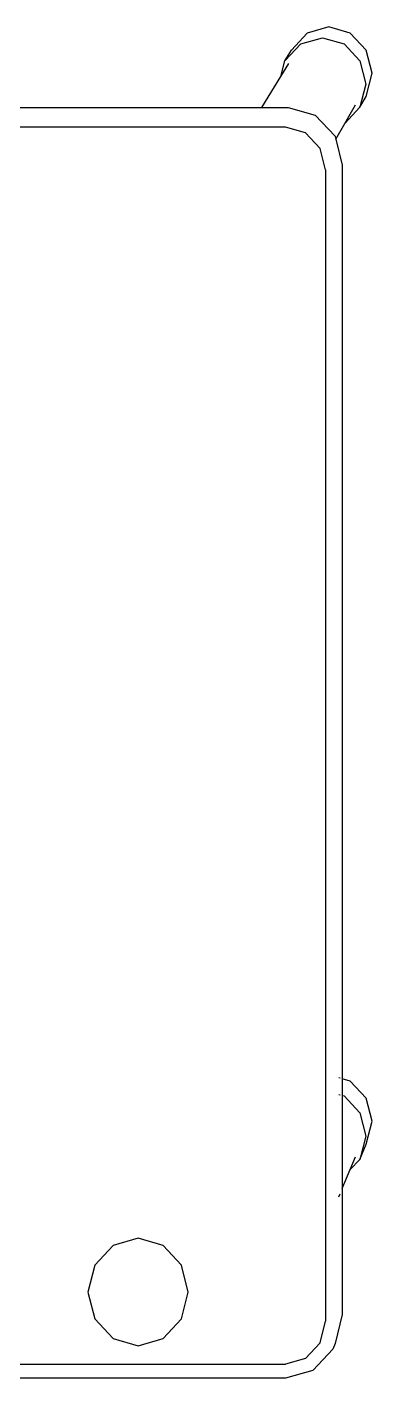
# Model space of a CAD drawing. Extents: x -4.2 to 4.2, y -5.7 to 5.7.
# Drawn here: x -1.758 to -1.446, y -3.671 to -2.447 of the extents above; entities that cross this region are included whole.
import ezdxf

# ---------------------------------------------------------------- set-up
doc = ezdxf.new("R2010")
doc.units = 0
doc.layers.get('0').update_dxf_attribs({"linetype": 'CONTINUOUS'})

msp = doc.modelspace()

# ---------------------------------------------------------------- linework, layer by layer
for p, q in [((-1.5041, -2.4528), (-1.5184, -2.4681)), ((-1.51, -2.4624), (-1.4904, -2.4568)), ((-1.4846, -2.4471), (-1.5041, -2.4528)), ((-1.4904, -2.4568), (-1.4708, -2.4624)), ((-1.4651, -2.4528), (-1.4846, -2.4471)), ((-1.4508, -2.4681), (-1.4651, -2.4528)), ((-1.5244, -2.4778), (-1.51, -2.4624)), ((-1.5244, -2.4778), (-1.5184, -2.4681)), ((-1.4708, -2.4624), (-1.4565, -2.4778)), ((-1.4455, -2.489), (-1.4508, -2.4681)), ((-1.528, -2.4921), (-1.5244, -2.4778)), ((-1.528, -2.4921), (-1.5206, -2.4801)), ((-1.4565, -2.4778), (-1.4512, -2.4988)), ((-1.545, -2.5199), (-1.528, -2.4921)), ((-1.4508, -2.51), (-1.4455, -2.489)), ((-1.4512, -2.4988), (-1.4565, -2.5198)), ((-2.4478, -2.5199), (-1.545, -2.5199)), ((-1.545, -2.5199), (-1.5212, -2.5199)), ((-1.5212, -2.5199), (-1.4968, -2.5269)), ((-1.4701, -2.5344), (-1.4603, -2.5175)), ((-1.4565, -2.5198), (-1.4701, -2.5344)), ((-1.4565, -2.5198), (-1.4508, -2.51)), ((-1.4968, -2.5269), (-1.4789, -2.5461)), ((-1.5238, -2.5377), (-3.1397, -2.5377)), ((-1.5057, -2.5429), (-1.5238, -2.5377)), ((-1.4924, -2.5572), (-1.5057, -2.5429)), ((-1.4783, -2.5486), (-1.4701, -2.5344)), ((-1.4789, -2.5461), (-1.4783, -2.5486)), ((-1.4783, -2.5486), (-1.4724, -2.5723)), ((-1.4875, -2.5766), (-1.4924, -2.5572)), ((-1.4875, -2.5766), (-1.4875, -3.6193)), ((-1.4724, -2.5723), (-1.4724, -3.3997)), ((-1.4744, -3.3991), (-1.4756, -3.3988)), ((-1.4651, -3.4018), (-1.4724, -3.3997)), ((-1.4724, -3.3997), (-1.4724, -3.4148)), ((-1.4508, -3.4171), (-1.4651, -3.4018)), ((-1.4756, -3.4138), (-1.4744, -3.4142)), ((-1.4724, -3.4148), (-1.4708, -3.4152)), ((-1.4724, -3.4148), (-1.4724, -3.499)), ((-1.4708, -3.4152), (-1.4565, -3.4306)), ((-1.4455, -3.438), (-1.4508, -3.4171)), ((-1.4565, -3.4306), (-1.4512, -3.4516)), ((-1.4508, -3.459), (-1.4455, -3.438)), ((-1.4512, -3.4516), (-1.4565, -3.4726)), ((-1.4565, -3.4726), (-1.4508, -3.459)), ((-1.4652, -3.4819), (-1.4603, -3.4703)), ((-1.4565, -3.4726), (-1.4652, -3.4819)), ((-1.4724, -3.499), (-1.4652, -3.4819)), ((-1.4724, -3.499), (-1.4724, -3.6132)), ((-1.4756, -3.5066), (-1.4744, -3.5038)), ((-1.657, -3.5441), (-1.6797, -3.5506)), ((-1.6344, -3.5506), (-1.657, -3.5441)), ((-1.6797, -3.5506), (-1.6963, -3.5684)), ((-1.6178, -3.5684), (-1.6344, -3.5506)), ((-1.6963, -3.5684), (-1.7024, -3.5928)), ((-1.6117, -3.5928), (-1.6178, -3.5684)), ((-1.7024, -3.5928), (-1.6963, -3.6171)), ((-1.6178, -3.6171), (-1.6117, -3.5928)), ((-1.6963, -3.6171), (-1.6797, -3.6349)), ((-1.6344, -3.6349), (-1.6178, -3.6171)), ((-1.4924, -3.6387), (-1.4875, -3.6193)), ((-1.4724, -3.6132), (-1.4789, -3.6394)), ((-1.6797, -3.6349), (-1.657, -3.6414)), ((-1.657, -3.6414), (-1.6344, -3.6349)), ((-1.5057, -3.653), (-1.4924, -3.6387)), ((-1.4988, -3.6636), (-1.4809, -3.6444)), ((-1.4789, -3.6394), (-1.4809, -3.6444)), ((-1.5057, -3.653), (-1.5238, -3.6582)), ((-3.1397, -3.6582), (-1.5238, -3.6582)), ((-1.5233, -3.6706), (-1.4988, -3.6636)), ((-3.1387, -3.6706), (-1.5233, -3.6706))]:
    msp.add_line(p, q)

doc.saveas('drawing.dxf')
